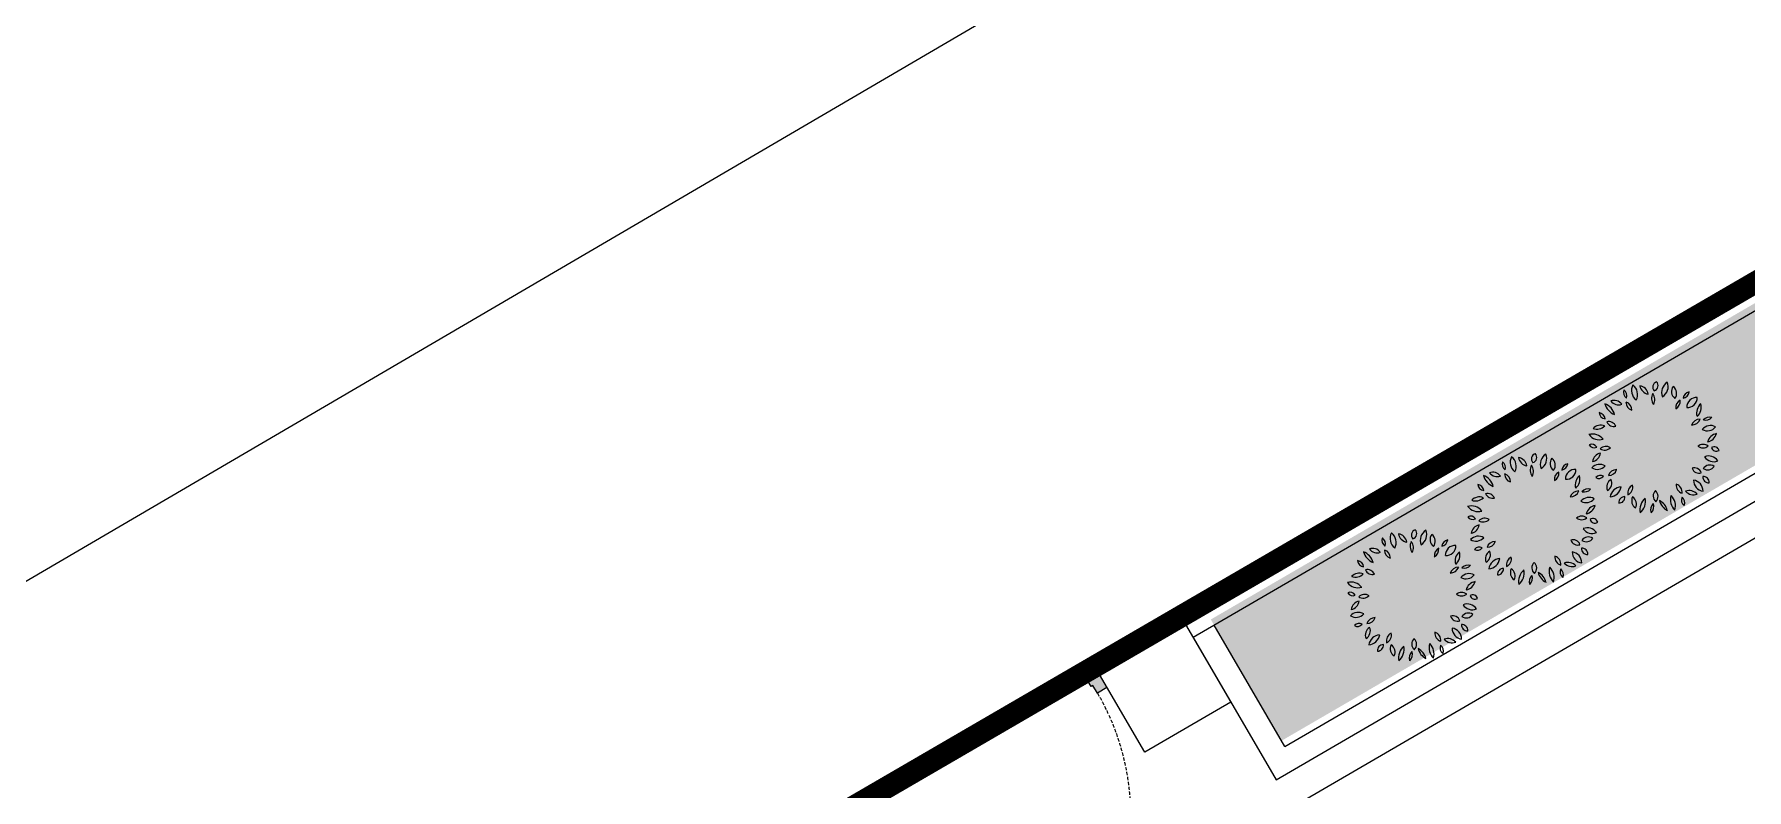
# Model space of a CAD drawing. Header units: millimetres. Extents: x 403824132 to 733479728, y 1974822364 to 2151530530.
# Drawn here: x 568656265 to 568664039, y 2063090829 to 2063094262 of the extents above; entities that cross this region are included whole.
import ezdxf

# ---------------------------------------------------------------- set-up
doc = ezdxf.new("R2010")
doc.units = ezdxf.units.MM
doc.linetypes.add('CENTER', pattern=[3, 1.5, -0.5, 0.5, -0.5])
doc.linetypes.add('HIDDEN', pattern=[0.75, 0.5, -0.25])
for name, color, linetype, lineweight in [('boDnv', 54, 'Continuous', 25), ('E- RANH GIOI', 1, 'CENTER', 13), ('E- THAY', 9, 'Continuous', 20), ('E-Manh', 251, 'Continuous', 13), ('i_Cay', 114, 'Continuous', 13), ('i_Hatch', 250, 'Continuous', 13), ('LD-CUA', 146, 'Continuous', 13), ('LD-THAY', 9, 'Continuous', 13)]:
    doc.layers.add(name, color=color, linetype=linetype, lineweight=lineweight)
for name, color, linetype in [('datOBt', 42, 'Continuous'), ('LogDg', 7, 'Continuous'), ('loKBT', 42, 'Continuous'), ('ViaHeS', 32, 'Continuous')]:
    doc.layers.add(name, color=color, linetype=linetype)
doc.styles.add('rms', font='romans.shx', dxfattribs={"width": 0.7, "bigfont": 'vns.shx'})
doc.linetypes.add('ADL', pattern='A,0.125,-0.15,["++",rms,S=0.5,R=0,X=0,Y=-0.2245],-1.35,1.125', length=2.75)

# ---------------------------------------------------------------- blocks, each defined once
blk = doc.blocks.new('BT-02')
at = {"layer": 'E- RANH GIOI', "ltscale": 0.05, "const_width": 100}
blk.add_lwpolyline([(7621197.6, 979879), (7753982.3, 979879), (7758666.7, 974889), (7756768.1, 944869), (7751452.5, 939879), (7618667.8, 939879), (7613983.4, 944869), (7615882, 974889), (7621197.6, 979879)], dxfattribs=at)
at = {"layer": 'loKBT'}
blk.add_line((7667560.1, 979879), (7655060.1, 979879), dxfattribs=at)
blk.add_lwpolyline([(7667560.1, 959879), (7667560.1, 979879), (7655060.1, 979879), (7655060.1, 959879), (7667560.1, 959879)], dxfattribs=at)
for points in [[(7667560.1, 979879), (7655060.1, 979879), (7655060.1, 959879), (7667560.1, 959879)], [(7655060.1, 959879), (7667560.1, 959879), (7667560.1, 979879), (7655060.1, 979879)]]:
    blk.add_lwpolyline(points, close=True, dxfattribs=at)
blk = doc.blocks.new('*U200')
h = blk.add_hatch(color=253)
h.dxf.hatch_style = 1
h.paths.add_polyline_path([(50, 100), (90, 100), (90, 0), (50, 0)])
h.paths.add_polyline_path([(50, 1000), (90, 1000), (90, 1100), (50, 1100)])
h = blk.add_hatch(color=254)
h.dxf.hatch_style = 1
h.paths.add_polyline_path([(21.7, 894.5), (21.7, 1064.1), (50, 1064.1), (50, 1035.9), (27.4, 1035.9), (27.4, 894.5)])
h = blk.add_hatch(color=254)
h.dxf.hatch_style = 1
h.paths.add_polyline_path([(90, 100), (50, 100), (50, 1000), (90, 1000)])
h = blk.add_hatch(color=253)
h.dxf.hatch_style = 1
h.paths.add_polyline_path([(0, 0), (50, 0), (50, -40), (60, -40), (60, -110), (0, -110)])
h = blk.add_hatch(color=253)
h.dxf.hatch_style = 1
h.paths.add_polyline_path([(1200, 0), (1150, 0), (1150, -40), (1140, -40), (1140, -110), (1200, -110)])
for p, q in [((70, 100), (70, 1000)), ((90, 1000), (90, 100))]:
    blk.add_line(p, q)
for points in [[(50, 1000), (90, 1000), (90, 1100), (50, 1100), (50, 1000)], [(50, 1002.9), (50, 100)], [(50, 100), (90, 100), (90, 0), (50, 0), (50, 100)]]:
    blk.add_lwpolyline(points)
for points in [[(21.7, 894.5), (21.7, 1064.1), (50, 1064.1), (50, 1035.9), (27.4, 1035.9), (27.4, 894.5)], [(90, 100), (50, 100), (50, 1000), (90, 1000)], [(0, 0), (50, 0), (50, -40), (60, -40), (60, -110), (0, -110)], [(1200, 0), (1150, 0), (1150, -40), (1140, -40), (1140, -110), (1200, -110)]]:
    blk.add_lwpolyline(points, close=True)
at = {"linetype": 'HIDDEN', "ltscale": 30}
blk.add_arc((50, 0), 1100, 0, 90, dxfattribs=at)
blk = doc.blocks.new('mb-cay40')
at = {"color": 0, "linetype": 'ByBlock'}
for centre, radius, start, end in [((-136, 737), 62.9, 125.4093, 202.7101), ((-231, 764), 62.9, 305.4093, 22.7101), ((16, 684), 137, 133.8117, 194.3077), ((-211, 749), 137, 313.8117, 14.3077), ((-554, 556), 69.9, 25.4537, 116.6852), ((-427, 694), 54.1, 146.8151, 244.0193), ((-496, 675), 54.1, 326.8151, 64.0193), ((-300, 710), 100, 149.4737, 231.7586), ((-448, 683), 100, 329.4737, 51.7586), ((-231, 779), 98.1, 192.306, 259.6849), ((-344, 662), 98.1, 12.306, 79.6849), ((-148, 638), 79.7, 145.5248, 220.8327), ((-273, 631), 79.7, 325.5248, 40.8327), ((113, 711), 137, 163.4642, 212.7906), ((49, 562), 68.8, 103.8914, 198.9039), ((-134, 676), 137, 343.4642, 32.7906), ((-33, 607), 68.8, 283.8914, 18.9039), ((138, 616), 80.6, 104.1004, 168.465), ((40, 710), 80.6, 284.1004, 348.465), ((230, 506), 141, 100.3005, 160.4476), ((72, 692), 141, 280.3005, 340.4476), ((-654, 503), 44.2, 163.4933, 274.4697), ((-693, 471), 44.2, 343.4933, 94.4697), ((-542, 597), 98.1, 183.3189, 263.1904), ((-651, 494), 98.1, 3.3189, 83.1904), ((-522, 648), 69.9, 205.4537, 296.6852), ((-390, 597), 66.9, 168.8066, 257.6391), ((-470, 545), 66.9, 348.8066, 77.6391), ((260, 521), 76.9, 122.5817, 207.18), ((150, 551), 76.9, 302.5817, 27.18), ((300, 426), 53.5, 59.9815, 155.6676), ((278, 494), 53.5, 239.9815, 335.6676), ((-743, 226), 96, 30.9482, 110.5784), ((-695, 365), 96, 210.9482, 290.5784), ((-680, 301), 102, 69.7201, 135.6489), ((-718, 468), 102, 249.7201, 315.6489), ((-620, 357), 75.8, 22.5723, 98.3335), ((-561, 461), 75.8, 202.5723, 278.3335), ((213, 369), 79.6, 86.0282, 161.3698), ((143, 474), 79.6, 266.0282, 341.3698), ((320, 284), 110, 64.7353, 140.5781), ((282, 453), 110, 244.7353, 320.5781), ((359, 242), 79.1, 90.2529, 173.5221), ((280, 330), 79.1, 270.2529, 353.5221), ((-767, 152), 75.6, 44.2576, 108.5927), ((-736, 277), 75.6, 224.2576, 288.5927), ((-638, 119), 83.9, 60.5095, 129.292), ((-649, 257), 83.9, 240.5095, 309.292), ((243, 141), 78, 58.8748, 131.2135), ((232, 267), 78, 238.8748, 311.2135), ((344, 142), 53.6, 28.1981, 112.1918), ((371, 217), 53.6, 208.1981, 292.1918), ((-787, 176), 111, 280.8762, 345.4479), ((-659, 40), 111, 100.8762, 165.4479), ((-690, -39), 87.4, 54.9745, 151.3792), ((-716, 74), 87.4, 234.9745, 331.3792), ((159, -75), 77.3, 28.8072, 103.9199), ((208, 37), 77.3, 208.8072, 283.9199), ((314, -59), 90.4, 71.3712, 141.7535), ((272, 83), 90.4, 251.3712, 321.7535), ((293, 25), 97.6, 29.1952, 106.7189), ((350, 166), 97.6, 209.1952, 286.7189), ((-675, -123), 70, 71.8192, 140.0818), ((-707, -12), 70, 251.8192, 320.0818), ((-557, -163), 78, 113.4753, 203.456), ((-660, -123), 78, 293.4753, 23.456), ((-617, 21), 75, 267.1724, 337.2365), ((-551, -83), 75, 87.1724, 157.2365), ((-342, -221), 95.9, 122.8873, 186.7253), ((-489, -152), 95.9, 302.8873, 6.7253), ((-19, -211), 70.3, 353.65, 74.6514), ((70, -151), 70.3, 173.65, 254.6514), ((133, -213), 116, 6.5487, 76.8911), ((275, -87), 116, 186.5487, 256.8911), ((243, -118), 50.7, 359.2557, 87.6287), ((296, -68), 50.7, 179.2557, 267.6287), ((-605, -147), 107, 271.6328, 352.0268), ((-496, -269), 107, 91.6328, 172.0268), ((-473, -294), 49.3, 76.5419, 193.4774), ((-509, -257), 49.3, 256.5419, 13.4774), ((-314, -281), 91.1, 159.117, 230.3606), ((-457, -318), 91.1, 339.117, 50.3606), ((-220, -348), 109, 122.117, 201.7275), ((-379, -297), 109, 302.117, 21.7275), ((-133, -236), 75.4, 148.7877, 221.5977), ((-253, -247), 75.4, 328.7877, 41.5977), ((-160, -372), 84.6, 5.3196, 80.419), ((-61, -281), 84.6, 185.3196, 260.419), ((100, -278), 148, 165.2071, 218.3217), ((-159, -332), 148, 345.2071, 38.3217), ((110, -276), 64.3, 156.7754, 231.288), ((11, -301), 64.3, 336.7754, 51.288), ((113, -290), 96.7, 38.6962, 106.2415), ((162, -137), 96.7, 218.6962, 286.2415), ((-170, -364), 62.5, 129.7475, 206.0709), ((-267, -343), 62.5, 309.7475, 26.0709)]:
    blk.add_arc(centre, radius, start, end, dxfattribs=at)
blk = doc.blocks.new('SAN VUON BT A-BT1')
at = {"layer": 'i_Hatch', "true_color": 0x46cb3a, "transparency": 33554687}
h = blk.add_hatch(dxfattribs=at)
h.set_pattern_fill('CROSS', color=95, scale=300, double=1)
h.set_pattern_definition([(0, (2832.47, -202892.13), (75, 75), [37.5, -112.5]), (90, (2851.22, -202910.88), (-75, 75), [37.5, -112.5])])
h.paths.add_polyline_path([(7163776.9, 841296.9), (7151496.9, 841296.9), (7151496.9, 841006.9), (7163486.9, 841006.9), (7163486.9, 821856.9), (7163776.9, 821856.9)])
h.paths.add_polyline_path([(7158157.3, 822152.4), (7151786.9, 822152.4), (7151786.9, 839436.9), (7151496.9, 839436.9), (7151496.9, 821856.9), (7151496.9, 821516.9), (7158157.3, 821516.9)])
at = {"layer": 'E- RANH GIOI', "ltscale": 0.1, "const_width": 100}
blk.add_lwpolyline([(7151386.9, 821436.9), (7163886.9, 821436.9), (7163886.9, 841436.9), (7151386.9, 841436.9)], close=True, dxfattribs=at)
at = {"layer": 'E-Manh'}
for p, q in [((7158267.3, 822292.4), (7151896.9, 822292.4)), ((7158267.3, 821546.9), (7158267.3, 822292.4)), ((7158157.3, 822182.4), (7151786.9, 822182.4)), ((7158157.3, 822182.4), (7158157.3, 821546.9)), ((7158267.3, 821886.9), (7158267.3, 821882.4))]:
    blk.add_line(p, q, dxfattribs=at)
blk.add_lwpolyline([(7151496.9, 841326.9), (7151496.9, 821546.9), (7158267.3, 821546.9)], dxfattribs=at)
blk.add_lwpolyline([(7158717.3, 821436.9), (7158267.3, 821436.9), (7158267.3, 821886.9), (7158717.3, 821886.9)], close=True, dxfattribs=at)
at = {"layer": 'i_Cay', "xscale": 0.5, "yscale": 0.5, "zscale": 0.5}
for p in [(7157414.3, 821783.8), (7156133.3, 821753.8), (7156771.3, 821758.8)]:
    blk.add_blockref('mb-cay40', p, dxfattribs=at)
at = {"layer": 'LD-CUA', "xscale": -1}
blk.add_blockref('*U200', (7159918.3, 821546.9), dxfattribs=at)
blk = doc.blocks.new('MBT1 BT1')
at = {"layer": 'E- RANH GIOI', "ltscale": 0.1, "const_width": 100}
blk.add_lwpolyline([(7075416.3, 1014867.5), (7087916.3, 1014867.5), (7087916.3, 1034867.5), (7075416.3, 1034867.5)], close=True, dxfattribs=at)
at = {"layer": 'E- THAY'}
blk.add_blockref('SAN VUON BT A-BT1', (-75970.5, 193430.5), dxfattribs=at)

msp = doc.modelspace()

# ---------------------------------------------------------------- linework, layer by layer
at = {"layer": 'boDnv', "color": 10, "linetype": 'ADL', "ltscale": 0.25, "elevation": 0.3}
msp.add_lwpolyline([(568759528.1, 2063103394.8), (568761393.1, 2063109643.3), (568748264.6, 2063135892.6), (568742516.5, 2063137608.3), (568628076.9, 2063071027.7), (568626211.9, 2063064779.1), (568639340.4, 2063038529.8), (568645088.5, 2063036814.2)], close=True, dxfattribs=at)
at = {"layer": 'datOBt', "elevation": 0.3}
msp.add_lwpolyline([(568760376, 2063102727.2), (568762468.2, 2063109736.9), (568748967.7, 2063136729.9), (568742387.3, 2063138693.9), (568627229, 2063071695.2), (568625136.9, 2063064685.5), (568638637.3, 2063037692.6), (568645217.7, 2063035728.5)], close=True, dxfattribs=at)
at = {"layer": 'LogDg', "elevation": 0.3}
msp.add_lwpolyline([(568720767.6, 2063129598.1), (568625605.9, 2063073830.3, 0.395833), (568622463.4, 2063063301.7), (568635954.9, 2063036326.7, 0.432836), (568647170.4, 2063032979.2), (568763458.7, 2063101038.3, 0.395833), (568766601.2, 2063111566.9), (568753109.7, 2063138542, 0.432836), (568741894.2, 2063141889.4), (568720767.6, 2063129598.1)], format="xyb", dxfattribs=at)
at = {"layer": 'loKBT', "elevation": 0.3}
msp.add_lwpolyline([(568667437.2, 2063095088.2), (568656596.5, 2063088781.1), (568666687.8, 2063071436), (568677528.5, 2063077743.1)], close=True, dxfattribs=at)
at = {"layer": 'ViaHeS', "elevation": 0.3}
msp.add_lwpolyline([(568760376, 2063102727.2), (568762468.2, 2063109736.9), (568748967.7, 2063136729.9), (568742387.3, 2063138693.9), (568627229, 2063071695.2), (568625136.9, 2063064685.5), (568638637.3, 2063037692.6), (568645217.7, 2063035728.5)], close=True, dxfattribs=at)

# ---------------------------------------------------------------- block references
at = {"layer": 'loKBT', "xscale": 1.003354102868896, "yscale": 1.003354102868896, "zscale": 1.003354102868896, "rotation": 30.1906983248881}
msp.add_blockref('BT-02', (562512116.9, 2058376490, -0.1), dxfattribs=at)

# ---------------------------------------------------------------- next in the draw order: block references
at = {"layer": 'LD-THAY', "xscale": 1.003354102868896, "yscale": 1.003354102868896, "zscale": 1.003354102868896, "rotation": 210.1906985033857}
msp.add_blockref('MBT1 BT1', (574291563.8, 2067545254.7, -0.1), dxfattribs=at)

# ---------------------------------------------------------------- next in the draw order: block references
at = {"layer": 'loKBT', "xscale": 1.003354102868896, "yscale": 1.003354102868896, "zscale": 1.003354102868896, "rotation": 30.1906983248881}
msp.add_blockref('BT-02', (562512116.9, 2058376490, -0.1), dxfattribs=at)

# ---------------------------------------------------------------- next in the draw order: block references
at = {"layer": 'LD-THAY', "xscale": 1.003354102868896, "yscale": 1.003354102868896, "zscale": 1.003354102868896, "rotation": 210.1906985033857}
msp.add_blockref('MBT1 BT1', (574291563.8, 2067545254.7, -0.1), dxfattribs=at)

doc.saveas('drawing.dxf')
